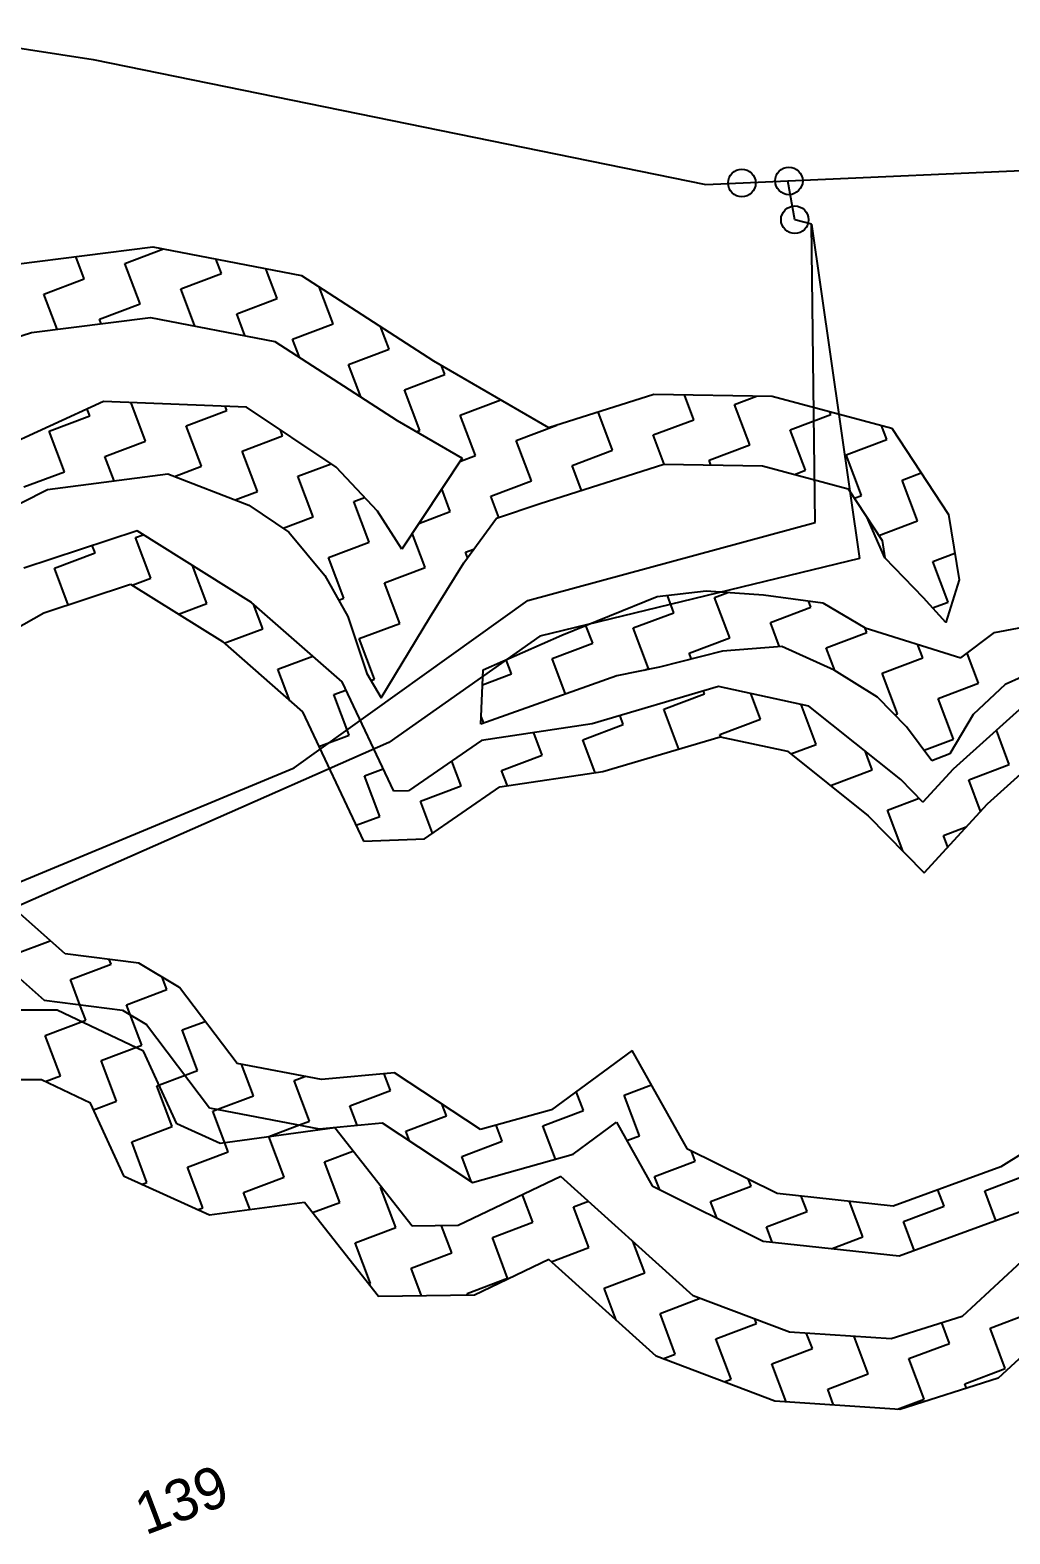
# Model space of a CAD drawing. Header units: metres. Extents: x 307096 to 311250, y 1932270 to 1936190.
# Drawn here: x 308570.9 to 308792, y 1935318.2 to 1935657.5 of the extents above; entities that cross this region are included whole.
import ezdxf

# ---------------------------------------------------------------- set-up
doc = ezdxf.new("R2010")
doc.units = ezdxf.units.M
for name, color, linetype in [('POLY_HATCH', 12, 'Continuous'), ('POLY_PARCEL', 6, 'Continuous'), ('POLY_WATER', 4, 'Continuous'), ('TEXT_PARCEL', 7, 'Continuous'), ('V_BOUND_LINE', 7, 'Continuous')]:
    doc.layers.add(name, color=color, linetype=linetype)
doc.styles.add('TEXT_MAP', font='')
doc.styles.get('TEXT_MAP').set_extended_font_data('Kruti Dev 050')

msp = doc.modelspace()

# ---------------------------------------------------------------- linework, layer by layer
for centre in [(308731.48, 1935622.98), (308742.09, 1935623.45), (308743.42, 1935614.69)]:
    msp.add_circle(centre, 3.11)
at = {"layer": 'POLY_HATCH'}
for p, q in [((308567.74, 1935604.67), (308598.53, 1935608.58)), ((308598.53, 1935608.58), (308632.1, 1935602.12)), ((308632.1, 1935602.12), (308661.93, 1935582.84)), ((308571.15, 1935589.23), (308598.02, 1935592.64)), ((308598.02, 1935592.64), (308626.12, 1935587.24)), ((308557.5, 1935584.87), (308571.15, 1935589.23)), ((308626.12, 1935587.24), (308653.7, 1935569.41)), ((308661.93, 1935582.84), (308687.88, 1935567.8)), ((308687.88, 1935567.8), (308711.6, 1935575.32)), ((308711.6, 1935575.32), (308738.34, 1935574.85)), ((308738.34, 1935574.85), (308765.34, 1935567.63)), ((308587.4, 1935573.64), (308559.76, 1935560.98)), ((308619.71, 1935572.43), (308587.4, 1935573.64)), ((308639.93, 1935558.83), (308619.71, 1935572.43)), ((308653.7, 1935569.41), (308668.37, 1935560.91)), ((308765.34, 1935567.63), (308778.1, 1935548.18)), ((308668.37, 1935560.91), (308654.71, 1935540.39)), ((308649.25, 1935548.94), (308639.93, 1935558.83)), ((308686, 1935550.69), (308713.9, 1935559.53)), ((308713.9, 1935559.53), (308736.13, 1935559.14)), ((308736.13, 1935559.14), (308755.47, 1935553.97)), ((308574.77, 1935553.8), (308601.93, 1935557.34)), ((308601.93, 1935557.34), (308620.24, 1935550.29)), ((308557.4, 1935545.01), (308574.77, 1935553.8)), ((308676.12, 1935547.35), (308686, 1935550.69)), ((308755.47, 1935553.97), (308763.1, 1935542.33)), ((308620.24, 1935550.29), (308629.25, 1935544.19)), ((308654.71, 1935540.39), (308649.25, 1935548.94)), ((308668.73, 1935537.3), (308676.12, 1935547.35)), ((308763.75, 1935538.42), (308759.64, 1935547.62)), ((308778.1, 1935548.18), (308780.53, 1935533.41)), ((308594.99, 1935544.5), (308569.47, 1935536.09)), ((308620.81, 1935528.34), (308594.99, 1935544.5)), ((308629.25, 1935544.19), (308637.4, 1935534.42)), ((308763.1, 1935542.33), (308763.75, 1935538.42)), ((308661.1, 1935524.93), (308668.73, 1935537.3)), ((308772.5, 1935529.38), (308763.75, 1935538.42)), ((308637.4, 1935534.42), (308642.56, 1935525.19)), ((308573.94, 1935526.01), (308593.53, 1935532.47)), ((308593.53, 1935532.47), (308614.25, 1935519.51)), ((308712.36, 1935529.66), (308723.39, 1935530.95)), ((308723.39, 1935530.95), (308736.37, 1935530.09)), ((308780.53, 1935533.41), (308777.49, 1935523.78)), ((308641.26, 1935510.44), (308620.81, 1935528.34)), ((308690.88, 1935520.99), (308712.36, 1935529.66)), ((308736.37, 1935530.09), (308749.74, 1935528.23)), ((308749.74, 1935528.23), (308759.33, 1935522.64)), ((308777.49, 1935523.78), (308772.5, 1935529.38)), ((308552.73, 1935513.97), (308573.94, 1935526.01)), ((308642.56, 1935525.19), (308646.87, 1935512.3)), ((308650.06, 1935506.8), (308661.1, 1935524.93)), ((308673.12, 1935513.14), (308690.88, 1935520.99)), ((308759.33, 1935522.64), (308780.89, 1935515.82)), ((308780.89, 1935515.82), (308788.51, 1935521.57)), ((308788.51, 1935521.57), (308797.65, 1935523.29)), ((308614.25, 1935519.51), (308632.31, 1935503.69)), ((308727.07, 1935517.35), (308712.89, 1935513.73)), ((308740.49, 1935518.39), (308727.07, 1935517.35)), ((308752.28, 1935513.06), (308740.49, 1935518.39)), ((308712.89, 1935513.73), (308703.25, 1935511.82)), ((308652.94, 1935485.73), (308641.26, 1935510.44)), ((308646.87, 1935512.3), (308650.06, 1935506.8)), ((308672.57, 1935500.85), (308673.12, 1935513.14)), ((308703.25, 1935511.82), (308672.57, 1935500.85)), ((308762.06, 1935506.97), (308752.28, 1935513.06)), ((308798.3, 1935513.16), (308790.93, 1935509.8)), ((308726.17, 1935509.34), (308697.7, 1935500.93)), ((308746.62, 1935504.95), (308726.17, 1935509.34)), ((308768.63, 1935500.24), (308762.06, 1935506.97)), ((308797.82, 1935507.5), (308779.17, 1935490.74)), ((308790.93, 1935509.8), (308783.69, 1935503.04)), ((308632.31, 1935503.69), (308646.12, 1935474.48)), ((308767.37, 1935488.39), (308746.62, 1935504.95)), ((308697.7, 1935500.93), (308672.75, 1935497.18)), ((308774.38, 1935492.63), (308768.63, 1935500.24)), ((308783.69, 1935503.04), (308778.41, 1935494.15)), ((308672.75, 1935497.18), (308656.28, 1935485.86)), ((308700.08, 1935490.19), (308726.6, 1935498.02)), ((308726.6, 1935498.02), (308741.8, 1935494.76)), ((308741.8, 1935494.76), (308760, 1935480.23)), ((308778.41, 1935494.15), (308774.38, 1935492.63)), ((308786.9, 1935482.94), (308800.57, 1935495.23)), ((308676.88, 1935486.71), (308700.08, 1935490.19)), ((308779.17, 1935490.74), (308772.35, 1935483.29)), ((308659.88, 1935475.02), (308676.88, 1935486.71)), ((308772.35, 1935483.29), (308767.37, 1935488.39)), ((308656.28, 1935485.86), (308652.94, 1935485.73)), ((308772.62, 1935467.32), (308786.9, 1935482.94)), ((308760, 1935480.23), (308772.62, 1935467.32)), ((308646.12, 1935474.48), (308659.88, 1935475.02)), ((308578.76, 1935449.07), (308555.93, 1935469.3)), ((308546.75, 1935462.77), (308574.02, 1935438.61)), ((308595.38, 1935446.97), (308578.76, 1935449.07)), ((308604.59, 1935441.46), (308595.38, 1935446.97)), ((308617.56, 1935424.34), (308604.59, 1935441.46)), ((308577, 1935436.38), (308557.96, 1935436.36)), ((308574.02, 1935438.61), (308591.72, 1935436.37)), ((308596.42, 1935427.12), (308577, 1935436.38)), ((308591.72, 1935436.37), (308597.13, 1935433.13)), ((308597.13, 1935433.13), (308611.36, 1935414.35)), ((308603.94, 1935410.71), (308596.42, 1935427.12)), ((308706.74, 1935427.28), (308688.52, 1935413.9)), ((308719.18, 1935405), (308706.74, 1935427.28)), ((308636.63, 1935420.68), (308617.56, 1935424.34)), ((308653.11, 1935422.24), (308636.63, 1935420.68)), ((308672.53, 1935409.41), (308653.11, 1935422.24)), ((308573.45, 1935420.63), (308555.54, 1935420.61)), ((308584.48, 1935415.36), (308573.45, 1935420.63)), ((308592.08, 1935398.79), (308584.48, 1935415.36)), ((308611.36, 1935414.35), (308636.1, 1935409.61)), ((308688.52, 1935413.9), (308672.53, 1935409.41)), ((308808.73, 1935412.73), (308789.89, 1935400.98)), ((308613.72, 1935406.3), (308603.94, 1935410.71)), ((308639.62, 1935409.79), (308613.72, 1935406.3)), ((308636.1, 1935409.61), (308650.29, 1935410.95)), ((308657.05, 1935387.59), (308639.62, 1935409.79)), ((308650.29, 1935410.95), (308670.66, 1935397.5)), ((308693.41, 1935403.87), (308703.22, 1935411.08)), ((308703.22, 1935411.08), (308711.26, 1935396.68)), ((308739.41, 1935394.96), (308719.18, 1935405)), ((308670.66, 1935397.5), (308693.41, 1935403.87)), ((308611.35, 1935390.09), (308592.08, 1935398.79)), ((308690.62, 1935398.86), (308667.45, 1935387.73)), ((308720.49, 1935371.93), (308690.62, 1935398.86)), ((308789.89, 1935400.98), (308765.61, 1935392.13)), ((308711.26, 1935396.68), (308736.29, 1935384.26)), ((308765.61, 1935392.13), (308739.41, 1935394.96)), ((308632.79, 1935392.98), (308611.35, 1935390.09)), ((308649.47, 1935371.75), (308632.79, 1935392.98)), ((308808.08, 1935392.2), (308781.2, 1935367.24)), ((308766.97, 1935380.95), (308794.73, 1935391.06)), ((308667.45, 1935387.73), (308657.05, 1935387.59)), ((308736.29, 1935384.26), (308766.97, 1935380.95)), ((308687.92, 1935380.09), (308671.13, 1935372.03)), ((308712.15, 1935358.25), (308687.92, 1935380.09)), ((308671.13, 1935372.03), (308649.47, 1935371.75)), ((308742.26, 1935363.69), (308720.49, 1935371.93)), ((308805.73, 1935368.53), (308789.32, 1935353.29)), ((308781.2, 1935367.24), (308765.2, 1935362.18)), ((308765.2, 1935362.18), (308742.26, 1935363.69)), ((308738.89, 1935348.13), (308712.15, 1935358.25)), ((308789.32, 1935353.29), (308767.13, 1935346.27)), ((308767.13, 1935346.27), (308738.89, 1935348.13))]:
    msp.add_line(p, q, dxfattribs=at)
at = {"layer": 'POLY_HATCH', "color": 12, "lineweight": 0}
for p, q in [((308598.53, 1935608.58), (308567.74, 1935604.67)), ((308632.1, 1935602.12), (308598.53, 1935608.58)), ((308661.93, 1935582.84), (308632.1, 1935602.12)), ((308687.88, 1935567.8), (308661.93, 1935582.84)), ((308711.6, 1935575.32), (308687.88, 1935567.8)), ((308738.34, 1935574.85), (308711.6, 1935575.32)), ((308765.34, 1935567.63), (308738.34, 1935574.85)), ((308778.1, 1935548.18), (308765.34, 1935567.63)), ((308686, 1935550.69), (308713.9, 1935559.53)), ((308713.9, 1935559.53), (308736.13, 1935559.14)), ((308736.13, 1935559.14), (308755.47, 1935553.97)), ((308574.77, 1935553.8), (308601.93, 1935557.34)), ((308601.93, 1935557.34), (308620.24, 1935550.29)), ((308557.4, 1935545.01), (308574.77, 1935553.8)), ((308676.12, 1935547.35), (308686, 1935550.69)), ((308755.47, 1935553.97), (308763.1, 1935542.33)), ((308620.24, 1935550.29), (308629.25, 1935544.19)), ((308668.73, 1935537.3), (308676.12, 1935547.35)), ((308780.53, 1935533.41), (308778.1, 1935548.18)), ((308594.99, 1935544.5), (308569.47, 1935536.09)), ((308620.81, 1935528.34), (308594.99, 1935544.5)), ((308629.25, 1935544.19), (308637.4, 1935534.42)), ((308763.1, 1935542.33), (308763.75, 1935538.42)), ((308661.1, 1935524.93), (308668.73, 1935537.3)), ((308763.75, 1935538.42), (308772.5, 1935529.38)), ((308637.4, 1935534.42), (308642.56, 1935525.19)), ((308777.49, 1935523.78), (308780.53, 1935533.41)), ((308641.26, 1935510.44), (308620.81, 1935528.34)), ((308772.5, 1935529.38), (308777.49, 1935523.78)), ((308642.56, 1935525.19), (308646.87, 1935512.3)), ((308650.06, 1935506.8), (308661.1, 1935524.93)), ((308652.94, 1935485.73), (308641.26, 1935510.44)), ((308646.87, 1935512.3), (308650.06, 1935506.8)), ((308726.17, 1935509.34), (308697.7, 1935500.93)), ((308746.62, 1935504.95), (308726.17, 1935509.34)), ((308797.82, 1935507.5), (308779.17, 1935490.74)), ((308767.37, 1935488.39), (308746.62, 1935504.95)), ((308697.7, 1935500.93), (308672.75, 1935497.18)), ((308672.75, 1935497.18), (308656.28, 1935485.86)), ((308779.17, 1935490.74), (308772.35, 1935483.29)), ((308772.35, 1935483.29), (308767.37, 1935488.39)), ((308656.28, 1935485.86), (308652.94, 1935485.73)), ((308555.54, 1935420.61), (308573.45, 1935420.63)), ((308573.45, 1935420.63), (308584.48, 1935415.36)), ((308584.48, 1935415.36), (308592.08, 1935398.79)), ((308592.08, 1935398.79), (308611.35, 1935390.09)), ((308611.35, 1935390.09), (308632.79, 1935392.98)), ((308632.79, 1935392.98), (308649.47, 1935371.75)), ((308671.13, 1935372.03), (308687.92, 1935380.09)), ((308687.92, 1935380.09), (308712.15, 1935358.25)), ((308649.47, 1935371.75), (308671.13, 1935372.03)), ((308789.32, 1935353.29), (308805.73, 1935368.53)), ((308712.15, 1935358.25), (308738.89, 1935348.13)), ((308767.13, 1935346.27), (308789.32, 1935353.29)), ((308738.89, 1935348.13), (308767.13, 1935346.27))]:
    msp.add_line(p, q, dxfattribs=at)
at = {"layer": 'POLY_HATCH', "linetype": 'Continuous'}
for p, q in [((308583.1, 1935601.38), (308581.22, 1935606.38)), ((308592.26, 1935604.84), (308600.95, 1935608.12)), ((308614.03, 1935602.59), (308612.81, 1935605.83)), ((308595.71, 1935595.68), (308592.26, 1935604.84)), ((308604.87, 1935599.13), (308614.03, 1935602.59)), ((308624.46, 1935602.66), (308624.09, 1935603.66)), ((308626.64, 1935596.89), (308624.46, 1935602.66)), ((308573.94, 1935597.93), (308583.1, 1935601.38)), ((308606.15, 1935595.75), (308604.87, 1935599.13)), ((308639.26, 1935591.18), (308636.11, 1935599.53)), ((308576.95, 1935589.97), (308573.94, 1935597.93)), ((308586.56, 1935592.23), (308595.71, 1935595.68)), ((308608.05, 1935590.71), (308606.15, 1935595.75)), ((308617.49, 1935593.43), (308626.64, 1935596.89)), ((308586.93, 1935591.23), (308586.56, 1935592.23)), ((308619.33, 1935588.54), (308617.49, 1935593.43)), ((308630.1, 1935587.73), (308639.26, 1935591.18)), ((308651.87, 1935585.48), (308649.94, 1935590.59)), ((308631.63, 1935583.68), (308630.1, 1935587.73)), ((308642.71, 1935582.02), (308651.87, 1935585.48)), ((308645.46, 1935574.74), (308642.71, 1935582.02)), ((308664.48, 1935579.77), (308663.72, 1935581.81)), ((308655.32, 1935576.32), (308664.48, 1935579.77)), ((308658.78, 1935567.16), (308655.32, 1935576.32)), ((308720.64, 1935569.57), (308718.51, 1935575.2)), ((308729.79, 1935573.03), (308734.79, 1935574.91)), ((308584.31, 1935570.45), (308583.74, 1935571.96)), ((308596.92, 1935564.75), (308593.65, 1935573.41)), ((308606.08, 1935568.21), (308615.24, 1935571.66)), ((308615.24, 1935571.66), (308614.88, 1935572.61)), ((308667.94, 1935570.62), (308677.08, 1935574.06)), ((308702.32, 1935562.66), (308699.05, 1935571.34)), ((308733.25, 1935563.87), (308729.79, 1935573.03)), ((308751.57, 1935570.78), (308751.34, 1935571.37)), ((308575.15, 1935567), (308584.31, 1935570.45)), ((308609.53, 1935559.05), (308606.08, 1935568.21)), ((308671.39, 1935561.46), (308667.94, 1935570.62)), ((308680.55, 1935564.91), (308689.71, 1935568.37)), ((308689.71, 1935568.37), (308689.7, 1935568.38)), ((308711.48, 1935566.12), (308720.64, 1935569.57)), ((308742.41, 1935567.32), (308751.57, 1935570.78)), ((308764.18, 1935565.07), (308762.98, 1935568.26)), ((308578.6, 1935557.84), (308575.15, 1935567)), ((308587.76, 1935561.3), (308596.92, 1935564.75)), ((308618.69, 1935562.5), (308627.85, 1935565.96)), ((308627.85, 1935565.96), (308627.34, 1935567.3)), ((308658.05, 1935566.89), (308658.78, 1935567.16)), ((308684, 1935555.75), (308680.55, 1935564.91)), ((308713.96, 1935559.53), (308711.48, 1935566.12)), ((308745.86, 1935558.17), (308742.41, 1935567.32)), ((308755.02, 1935561.62), (308764.18, 1935565.07)), ((308589.85, 1935555.77), (308587.76, 1935561.3)), ((308622.15, 1935553.34), (308618.69, 1935562.5)), ((308667.85, 1935560.12), (308671.39, 1935561.46)), ((308693.16, 1935559.21), (308702.32, 1935562.66)), ((308724.09, 1935560.41), (308733.25, 1935563.87)), ((308758.47, 1935552.46), (308755.02, 1935561.62)), ((308569.45, 1935554.39), (308578.6, 1935557.84)), ((308603.45, 1935556.76), (308609.53, 1935559.05)), ((308631.3, 1935556.8), (308638.77, 1935559.61)), ((308695.27, 1935553.62), (308693.16, 1935559.21)), ((308724.49, 1935559.35), (308724.09, 1935560.41)), ((308743.34, 1935557.21), (308745.86, 1935558.17)), ((308767.63, 1935555.92), (308771.96, 1935557.55)), ((308634.76, 1935547.64), (308631.3, 1935556.8)), ((308674.85, 1935552.3), (308684, 1935555.75)), ((308771.09, 1935546.76), (308767.63, 1935555.92)), ((308617.17, 1935551.47), (308622.15, 1935553.34)), ((308643.92, 1935551.09), (308646.35, 1935552.01)), ((308647.37, 1935541.94), (308643.92, 1935551.09)), ((308665.69, 1935548.85), (308663.75, 1935553.97)), ((308676.65, 1935547.52), (308674.85, 1935552.3)), ((308756.86, 1935551.85), (308758.47, 1935552.46)), ((308627.94, 1935545.07), (308634.76, 1935547.64)), ((308658.55, 1935546.15), (308665.69, 1935548.85)), ((308659.98, 1935536.23), (308657.08, 1935543.94)), ((308762.36, 1935543.47), (308771.09, 1935546.76)), ((308585.51, 1935539.53), (308584.89, 1935541.17)), ((308594.67, 1935542.98), (308596.38, 1935543.63)), ((308598.13, 1935533.82), (308594.67, 1935542.98)), ((308638.21, 1935538.48), (308647.37, 1935541.94)), ((308576.35, 1935536.07), (308585.51, 1935539.53)), ((308641.67, 1935529.32), (308638.21, 1935538.48)), ((308669.14, 1935539.69), (308671, 1935540.39)), ((308669.6, 1935538.48), (308669.14, 1935539.69)), ((308763.78, 1935538.38), (308763.73, 1935538.53)), ((308774.54, 1935537.6), (308779.53, 1935539.48)), ((308778, 1935528.44), (308774.54, 1935537.6)), ((308579.46, 1935527.83), (308576.35, 1935536.07)), ((308593.91, 1935532.23), (308598.13, 1935533.82)), ((308610.74, 1935528.12), (308607.52, 1935536.66)), ((308650.83, 1935532.78), (308659.98, 1935536.23)), ((308654.28, 1935523.62), (308650.83, 1935532.78)), ((308725.3, 1935529.49), (308728.31, 1935530.62)), ((308604.34, 1935525.71), (308610.74, 1935528.12)), ((308623.35, 1935522.41), (308621.26, 1935527.95)), ((308640.5, 1935528.88), (308641.67, 1935529.32)), ((308716.14, 1935526.03), (308714.67, 1935529.93)), ((308728.75, 1935520.33), (308725.3, 1935529.49)), ((308737.91, 1935523.78), (308747.07, 1935527.24)), ((308747.07, 1935527.24), (308746.52, 1935528.68)), ((308774.51, 1935527.13), (308778, 1935528.44)), ((308645.12, 1935520.17), (308654.28, 1935523.62)), ((308706.98, 1935522.58), (308716.14, 1935526.03)), ((308739.96, 1935518.35), (308737.91, 1935523.78)), ((308614.67, 1935519.14), (308623.35, 1935522.41)), ((308648.58, 1935511.01), (308645.12, 1935520.17)), ((308697.82, 1935519.12), (308696.29, 1935523.17)), ((308710.43, 1935513.42), (308706.98, 1935522.58)), ((308719.59, 1935516.87), (308728.75, 1935520.33)), ((308750.52, 1935518.08), (308759.68, 1935521.53)), ((308759.68, 1935521.53), (308759.24, 1935522.69)), ((308688.66, 1935515.67), (308697.82, 1935519.12)), ((308720.08, 1935515.57), (308719.59, 1935516.87)), ((308752.44, 1935512.99), (308750.52, 1935518.08)), ((308772.29, 1935515.83), (308771.13, 1935518.91)), ((308784.9, 1935510.13), (308782.34, 1935516.91)), ((308626.8, 1935513.26), (308634.66, 1935516.22)), ((308679.5, 1935512.21), (308678.29, 1935515.42)), ((308691.68, 1935507.68), (308688.66, 1935515.67)), ((308709.46, 1935513.05), (308710.43, 1935513.42)), ((308763.13, 1935512.37), (308772.29, 1935515.83)), ((308629.48, 1935506.17), (308626.8, 1935513.26)), ((308647.79, 1935510.71), (308648.58, 1935511.01)), ((308672.97, 1935509.75), (308679.5, 1935512.21)), ((308766.59, 1935503.22), (308763.13, 1935512.37)), ((308775.75, 1935506.67), (308784.9, 1935510.13)), ((308639.42, 1935507.55), (308642.14, 1935508.58)), ((308642.87, 1935498.39), (308639.42, 1935507.55)), ((308713.89, 1935504.26), (308723.05, 1935507.71)), ((308723.05, 1935507.71), (308722.81, 1935508.34)), ((308735.66, 1935502.01), (308733.49, 1935507.77)), ((308779.2, 1935497.51), (308775.75, 1935506.67)), ((308717.28, 1935495.27), (308713.89, 1935504.26)), ((308748.27, 1935496.31), (308744.87, 1935505.32)), ((308765.96, 1935502.98), (308766.59, 1935503.22)), ((308673.24, 1935501.09), (308672.65, 1935502.64)), ((308695.57, 1935497.35), (308704.73, 1935500.81)), ((308704.73, 1935500.81), (308703.99, 1935502.78)), ((308726.5, 1935498.56), (308735.66, 1935502.01)), ((308636.04, 1935495.82), (308642.87, 1935498.39)), ((308686.41, 1935493.9), (308684.51, 1935498.95)), ((308698.37, 1935489.93), (308695.57, 1935497.35)), ((308726.71, 1935498), (308726.5, 1935498.56)), ((308772.58, 1935495.01), (308779.2, 1935497.51)), ((308791.81, 1935491.81), (308788.91, 1935499.5)), ((308677.26, 1935490.44), (308686.41, 1935493.9)), ((308742.56, 1935494.15), (308748.27, 1935496.31)), ((308760.88, 1935490.6), (308759.29, 1935494.84)), ((308646.33, 1935489.24), (308650.53, 1935490.82)), ((308668.1, 1935486.99), (308666, 1935492.54)), ((308678.57, 1935486.96), (308677.26, 1935490.44)), ((308751.73, 1935487.15), (308760.88, 1935490.6)), ((308782.66, 1935488.35), (308791.81, 1935491.81)), ((308649.78, 1935480.08), (308646.33, 1935489.24)), ((308658.94, 1935483.53), (308668.1, 1935486.99)), ((308751.9, 1935486.7), (308751.73, 1935487.15)), ((308785.34, 1935481.24), (308782.66, 1935488.35)), ((308661.68, 1935476.26), (308658.94, 1935483.53)), ((308764.34, 1935481.45), (308771.51, 1935484.15)), ((308644.43, 1935478.06), (308649.78, 1935480.08)), ((308767.79, 1935472.29), (308764.34, 1935481.45)), ((308776.95, 1935475.74), (308782.09, 1935477.68)), ((308777.94, 1935473.13), (308776.95, 1935475.74)), ((308767.78, 1935472.28), (308767.79, 1935472.29)), ((308567.36, 1935448.99), (308575.42, 1935452.03)), ((308579.97, 1935443.28), (308589.13, 1935446.74)), ((308589.13, 1935446.74), (308588.72, 1935447.81)), ((308582.12, 1935437.59), (308579.97, 1935443.28)), ((308601.74, 1935441.03), (308600.7, 1935443.78)), ((308592.58, 1935437.58), (308601.74, 1935441.03)), ((308583.42, 1935434.13), (308582.12, 1935437.59)), ((308593.42, 1935435.35), (308592.58, 1935437.58)), ((308596.04, 1935428.42), (308593.42, 1935435.35)), ((308574.27, 1935430.67), (308583.42, 1935434.13)), ((308605.2, 1935431.88), (308610.37, 1935433.83)), ((308608.65, 1935422.72), (308605.2, 1935431.88)), ((308577.72, 1935421.51), (308574.27, 1935430.67)), ((308586.88, 1935424.97), (308596.04, 1935428.42)), ((308590.33, 1935415.81), (308586.88, 1935424.97)), ((308605.83, 1935421.65), (308608.65, 1935422.72)), ((308621.26, 1935417.01), (308618.57, 1935424.14)), ((308652.19, 1935418.22), (308650.76, 1935422.02)), ((308574.3, 1935420.22), (308577.72, 1935421.51)), ((308599.49, 1935419.26), (308605.83, 1935421.65)), ((308602.95, 1935410.11), (308599.49, 1935419.26)), ((308630.42, 1935420.47), (308632.88, 1935421.4)), ((308633.88, 1935411.31), (308630.42, 1935420.47)), ((308704.89, 1935417.18), (308711.08, 1935419.51)), ((308585.17, 1935413.86), (308590.33, 1935415.81)), ((308613.25, 1935413.99), (308621.26, 1935417.01)), ((308643.03, 1935414.77), (308652.19, 1935418.22)), ((308664.8, 1935412.52), (308663.8, 1935415.18)), ((308695.73, 1935413.72), (308694.12, 1935418.01)), ((308708.35, 1935408.02), (308704.89, 1935417.18)), ((308612.1, 1935413.56), (308613.25, 1935413.99)), ((308615.56, 1935404.4), (308612.1, 1935413.56)), ((308644.67, 1935410.42), (308643.03, 1935414.77)), ((308655.65, 1935409.06), (308664.8, 1935412.52)), ((308686.58, 1935410.27), (308695.73, 1935413.72)), ((308593.79, 1935406.65), (308602.95, 1935410.11)), ((308624.72, 1935407.86), (308631.63, 1935410.46)), ((308631.63, 1935410.46), (308633.88, 1935411.31)), ((308656.47, 1935406.87), (308655.65, 1935409.06)), ((308677.42, 1935406.81), (308676.06, 1935410.41)), ((308689.41, 1935402.75), (308686.58, 1935410.27)), ((308597.24, 1935397.49), (308593.79, 1935406.65)), ((308628.17, 1935398.7), (308624.72, 1935407.86)), ((308668.26, 1935403.36), (308677.42, 1935406.81)), ((308705.53, 1935406.95), (308708.35, 1935408.02)), ((308606.4, 1935400.95), (308615.56, 1935404.4)), ((308637.33, 1935402.15), (308643.72, 1935404.56)), ((308640.78, 1935392.99), (308637.33, 1935402.15)), ((308670.41, 1935397.67), (308668.26, 1935403.36)), ((308711.8, 1935398.86), (308720.96, 1935402.31)), ((308720.96, 1935402.31), (308720.12, 1935404.53)), ((308609.86, 1935391.79), (308606.4, 1935400.95)), ((308619.01, 1935395.24), (308628.17, 1935398.7)), ((308712.94, 1935395.85), (308711.8, 1935398.86)), ((308733.57, 1935396.61), (308732.99, 1935398.15)), ((308786.27, 1935395.57), (308795.43, 1935399.02)), ((308596, 1935397.02), (308597.24, 1935397.49)), ((308620.49, 1935391.32), (308619.01, 1935395.24)), ((308649.94, 1935396.45), (308650.06, 1935396.49)), ((308653.4, 1935387.29), (308649.94, 1935396.45)), ((308684.33, 1935388.5), (308681.98, 1935394.71)), ((308724.41, 1935393.16), (308733.57, 1935396.61)), ((308777.11, 1935392.11), (308775.72, 1935395.81)), ((308788.79, 1935388.9), (308786.27, 1935395.57)), ((308608.62, 1935391.32), (308609.86, 1935391.79)), ((308634.61, 1935390.67), (308640.78, 1935392.99)), ((308693.48, 1935391.95), (308696.87, 1935393.23)), ((308696.94, 1935382.79), (308693.48, 1935391.95)), ((308725.81, 1935389.46), (308724.41, 1935393.16)), ((308746.18, 1935390.91), (308744.88, 1935394.37)), ((308758.8, 1935385.2), (308755.78, 1935393.19)), ((308767.96, 1935388.66), (308777.11, 1935392.11)), ((308675.17, 1935385.04), (308684.33, 1935388.5)), ((308737.03, 1935387.45), (308746.18, 1935390.91)), ((308770.39, 1935382.19), (308767.96, 1935388.66)), ((308644.24, 1935383.84), (308653.4, 1935387.29)), ((308666.01, 1935381.59), (308663.71, 1935387.68)), ((308678.62, 1935375.88), (308675.17, 1935385.04)), ((308738.31, 1935384.04), (308737.03, 1935387.45)), ((308751.85, 1935382.58), (308758.8, 1935385.2)), ((308647.69, 1935374.68), (308644.24, 1935383.84)), ((308656.85, 1935378.13), (308666.01, 1935381.59)), ((308688.47, 1935379.6), (308696.94, 1935382.79)), ((308709.55, 1935377.09), (308706.86, 1935384.22)), ((308659.21, 1935371.87), (308656.85, 1935378.13)), ((308647.29, 1935374.53), (308647.69, 1935374.68)), ((308669.46, 1935372.43), (308678.62, 1935375.88)), ((308700.39, 1935373.63), (308709.55, 1935377.09)), ((308669.62, 1935372.01), (308669.46, 1935372.43)), ((308703.13, 1935366.38), (308700.39, 1935373.63)), ((308713.01, 1935367.93), (308722.04, 1935371.34)), ((308716.46, 1935358.77), (308713.01, 1935367.93)), ((308787.48, 1935364.64), (308796.64, 1935368.09)), ((308725.62, 1935362.23), (308734.78, 1935365.68)), ((308734.78, 1935365.68), (308734.41, 1935366.66)), ((308778.32, 1935361.18), (308776.59, 1935365.78)), ((308790.93, 1935355.48), (308787.48, 1935364.64)), ((308729.07, 1935353.07), (308725.62, 1935362.23)), ((308747.39, 1935359.98), (308746.09, 1935363.43)), ((308760, 1935354.27), (308756.81, 1935362.73)), ((308769.16, 1935357.73), (308778.32, 1935361.18)), ((308713.61, 1935357.7), (308716.46, 1935358.77)), ((308738.23, 1935356.52), (308747.39, 1935359.98)), ((308772.62, 1935348.57), (308769.16, 1935357.73)), ((308741.46, 1935347.96), (308738.23, 1935356.52)), ((308750.84, 1935350.82), (308760, 1935354.27)), ((308781.77, 1935352.03), (308790.93, 1935355.48)), ((308727.45, 1935352.46), (308729.07, 1935353.07)), ((308752.19, 1935347.25), (308750.84, 1935350.82)), ((308782.15, 1935351.02), (308781.77, 1935352.03)), ((308766.6, 1935346.3), (308772.62, 1935348.57))]:
    msp.add_line(p, q, dxfattribs=at)
at = {"layer": 'POLY_PARCEL'}
for p, q in [((308743.42, 1935614.69), (308741.84, 1935623.44)), ((308747.17, 1935613.69), (308743.42, 1935614.69))]:
    msp.add_line(p, q, dxfattribs=at)
at = {"layer": 'POLY_WATER'}
for p, q in [((308747.17, 1935613.69), (308758, 1935538.24)), ((308748.04, 1935546.37), (308747.17, 1935613.69)), ((308683.15, 1935528.79), (308748.04, 1935546.37)), ((308758, 1935538.24), (308685.9, 1935520.73)), ((308630.44, 1935491.01), (308683.15, 1935528.79)), ((308685.9, 1935520.73), (308651.78, 1935496.71)), ((308651.78, 1935496.71), (308551.07, 1935452.27)), ((308566.09, 1935464.24), (308630.44, 1935491.01))]:
    msp.add_line(p, q, dxfattribs=at)
at = {"layer": 'V_BOUND_LINE'}
for p, q in [((308542.1, 1935657.48), (308585.09, 1935650.86)), ((308585.09, 1935650.86), (308723.31, 1935622.63)), ((308741.84, 1935623.44), (308967.22, 1935633.36)), ((308723.31, 1935622.63), (308741.84, 1935623.44))]:
    msp.add_line(p, q, dxfattribs=at)

# ---------------------------------------------------------------- texts
at = {"layer": 'TEXT_PARCEL', "style": 'TEXT_MAP'}
msp.add_text('139', height=9.397, rotation=20.6667, dxfattribs=at).set_placement((308596.89, 1935317.84))

doc.saveas('drawing.dxf')
